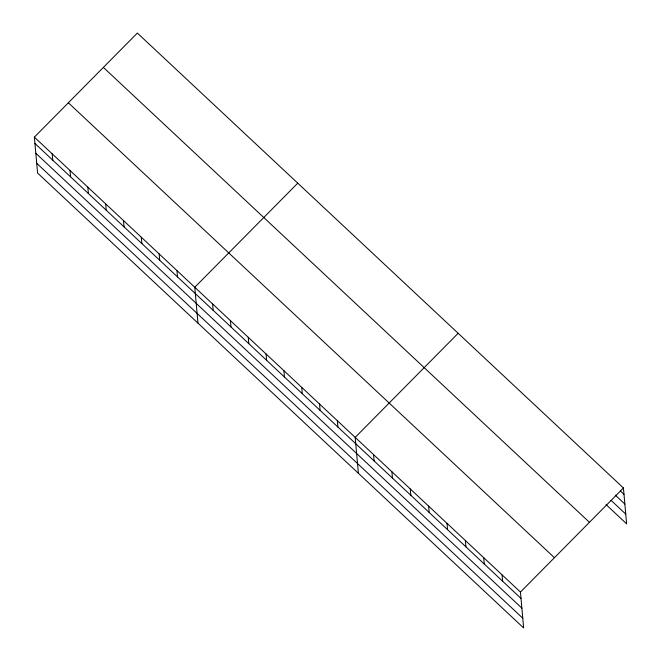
<?xml version="1.0" encoding="UTF-8"?>
<svg xmlns="http://www.w3.org/2000/svg" width="661" height="661" viewBox="0 0 661 661"><rect width="100%" height="100%" fill="white"/><g stroke="black" fill="none" stroke-linecap="round" stroke-linejoin="round"><path stroke-width="0.99" d="M34.372 137.141L520.447 592.058L523.644 627.95L37.578 173.033L34.372 137.141L137.356 33.05L623.422 487.967L626.628 523.859L606.063 504.607M297.756 183.171L194.772 287.262L197.978 323.155M458.164 333.293L355.18 437.384L358.386 473.276M520.447 592.058L623.422 487.967M620.324 490.892L623.992 494.329M615.317 495.139L624.86 504.07M611.07 500.36L625.76 514.109M103.372 67.397L589.438 522.314M68.356 102.794L554.43 557.71M34.942 143.495L521.008 598.412M35.81 153.245L521.884 608.161M36.702 163.284L522.777 618.2M502.079 574.872L502.649 581.226M483.72 557.686L484.282 564.048M465.352 540.5L465.922 546.862M446.993 523.314L447.563 529.676M428.634 506.128L429.196 512.49M410.266 488.942L410.836 495.304M391.907 471.756L392.469 478.118M373.539 454.57L374.109 460.932M337.358 420.702L337.92 427.064M319.536 404.028L320.098 410.382M301.713 387.346L302.275 393.7M283.891 370.664L284.453 377.026M266.069 353.982L266.631 360.344M248.247 337.3L248.809 343.662M230.425 320.626L230.986 326.98M212.594 303.944L213.164 310.298M176.95 270.58L177.52 276.942M159.127 253.907L159.698 260.26M141.305 237.225L141.875 243.579M123.483 220.543L124.053 226.897M105.661 203.861L106.231 210.223M87.839 187.179L88.409 193.541M70.016 170.505L70.587 176.859M52.194 153.823L52.764 160.177"/></g></svg>
